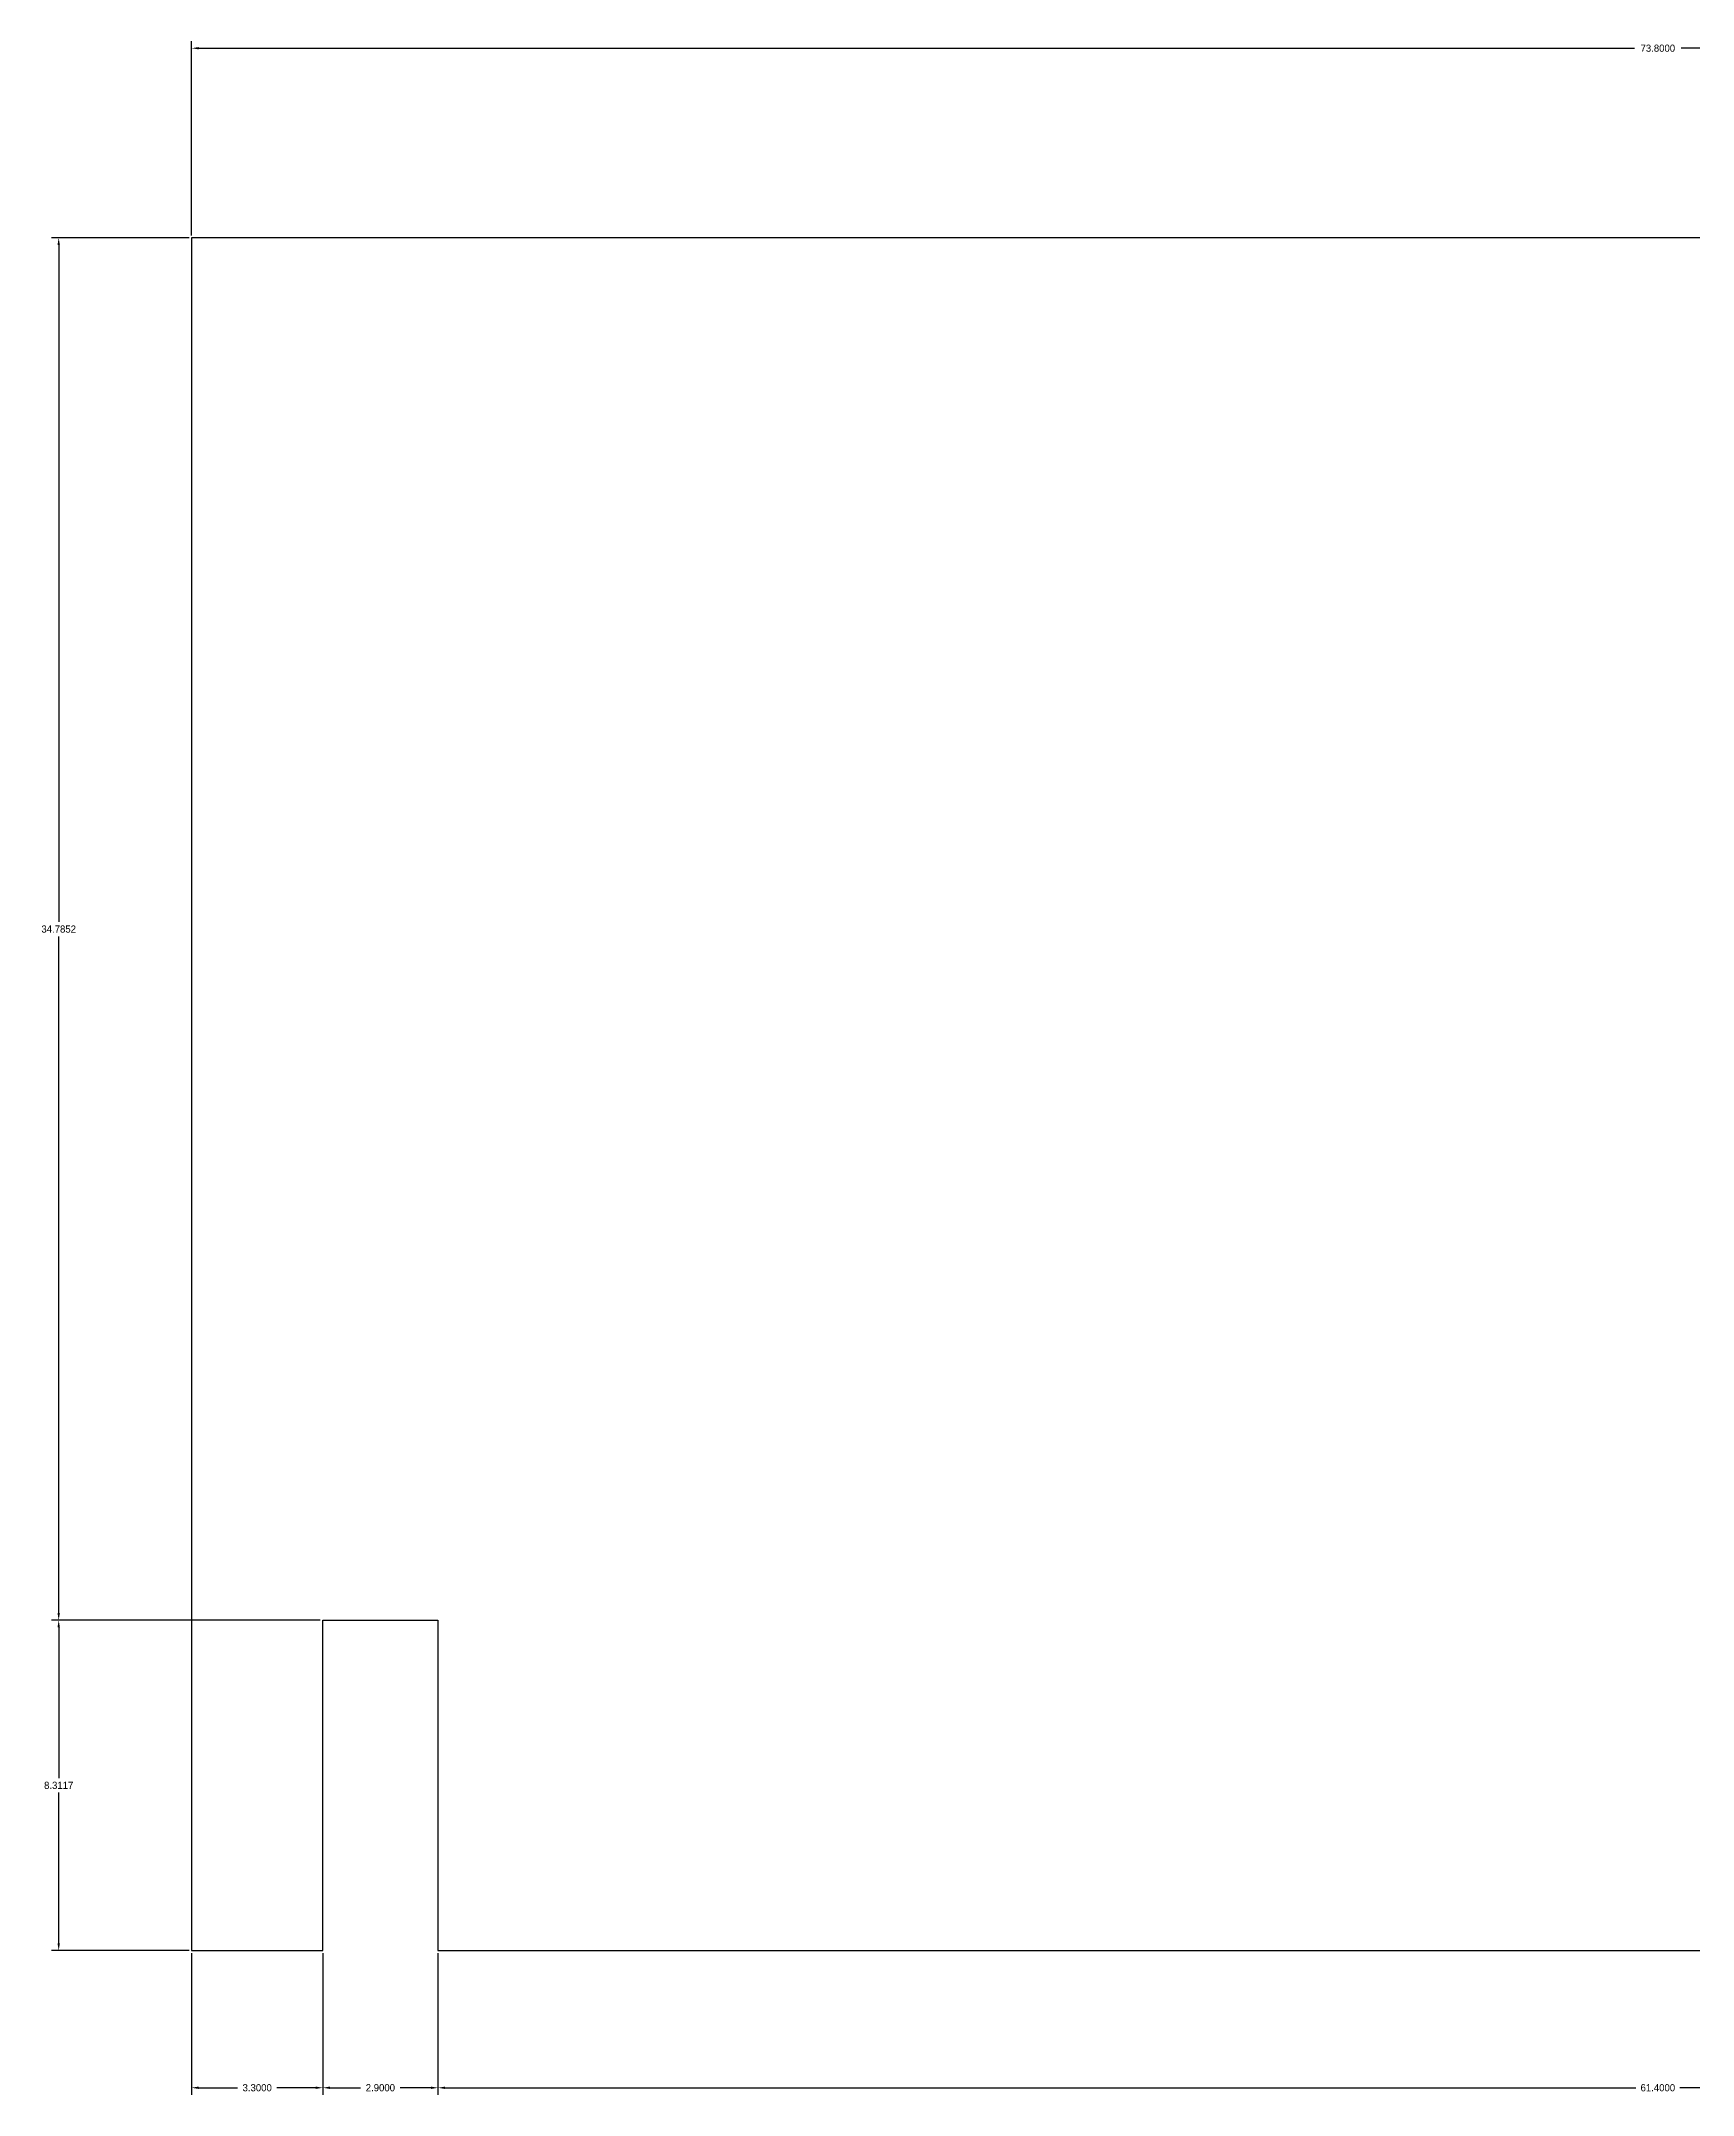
# Model space of a CAD drawing. Header units: millimetres. Extents: x -53 to 104, y -220 to 130.
# Drawn here: x -40.8 to 0.8, y -22.1 to 29.6 of the extents above; entities that cross this region are included whole.
import ezdxf

# ---------------------------------------------------------------- set-up
doc = ezdxf.new("R2010")
doc.units = ezdxf.units.MM
doc.header["$MEASUREMENT"] = 0
doc.layers.add('Standard', color=18, linetype='Continuous', true_color=0x000000)
doc.dimstyles.get("Standard").update_dxf_attribs({"dimtxt": 0.18, "dimasz": 0.18, "dimexe": 0.18, "dimexo": 0.0625, "dimgap": 0.09, "dimtad": 0, "dimtih": 1, "dimtoh": 1, "dimdec": 4, "dimzin": 0, "dimdsep": 46, "dimtxsty": 'Standard', "dimcen": 0.09, "dimadec": 0, "dimazin": 0, "dimtfac": 1, "dimtdec": 4, "dimtofl": 0, "dimtmove": 0, "dimatfit": 3, "dimfxl": 1, "dimtolj": 1, "dimtzin": 0, "dimarcsym": 0})

# ---------------------------------------------------------------- blocks, each defined once
blk = doc.blocks.new('*D69')
at = {"layer": 'Defpoints', "color": 0}
for p in [(-40.334, 24.637), (-36.988, 24.637), (-33.688, -10.149)]:
    blk.add_point(p, dxfattribs=at)
at = {"layer": 'Standard', "color": 0, "lineweight": -2}
for p, q in [((-37.051, 24.637), (-40.514, 24.637)), ((-40.334, 24.457), (-40.334, 7.428)), ((-40.334, -9.969), (-40.334, 7.06)), ((-33.751, -10.149), (-40.514, -10.149))]:
    blk.add_line(p, q, dxfattribs=at)
at = {"layer": 'Standard', "color": 0}
for points in [[(-40.304, 24.457), (-40.364, 24.457), (-40.334, 24.637)], [(-40.364, -9.969), (-40.304, -9.969), (-40.334, -10.149)]]:
    blk.add_solid(points, dxfattribs=at)
at = {"layer": 'Standard', "color": 0, "insert": (-40.334, 7.244), "char_height": 0.18, "attachment_point": 5}
blk.add_mtext('\\A1;34.7852', dxfattribs=at)
blk = doc.blocks.new('*D70')
at = {"layer": 'Defpoints', "color": 0}
for p in [(-40.334, -10.149), (-33.688, -10.149), (-36.988, -18.46)]:
    blk.add_point(p, dxfattribs=at)
at = {"layer": 'Standard', "color": 0, "lineweight": -2}
for p, q in [((-33.751, -10.149), (-40.514, -10.149)), ((-40.334, -10.329), (-40.334, -14.123)), ((-40.334, -18.28), (-40.334, -14.486)), ((-37.051, -18.46), (-40.514, -18.46))]:
    blk.add_line(p, q, dxfattribs=at)
at = {"layer": 'Standard', "color": 0}
for points in [[(-40.304, -10.329), (-40.364, -10.329), (-40.334, -10.149)], [(-40.364, -18.28), (-40.304, -18.28), (-40.334, -18.46)]]:
    blk.add_solid(points, dxfattribs=at)
at = {"layer": 'Standard', "color": 0, "insert": (-40.334, -14.305), "char_height": 0.18, "attachment_point": 5}
blk.add_mtext('\\A1;8.3117', dxfattribs=at)
blk = doc.blocks.new('*D71')
at = {"layer": 'Defpoints', "color": 0}
for p in [(-36.988, -18.46), (-33.688, -18.46), (-33.688, -21.914)]:
    blk.add_point(p, dxfattribs=at)
at = {"layer": 'Standard', "color": 0, "lineweight": -2}
for p, q in [((-36.988, -18.523), (-36.988, -22.094)), ((-33.688, -18.523), (-33.688, -22.094)), ((-36.808, -21.914), (-35.835, -21.914)), ((-33.868, -21.914), (-34.842, -21.914))]:
    blk.add_line(p, q, dxfattribs=at)
at = {"layer": 'Standard', "color": 0}
for points in [[(-36.808, -21.884), (-36.808, -21.944), (-36.988, -21.914)], [(-33.868, -21.944), (-33.868, -21.884), (-33.688, -21.914)]]:
    blk.add_solid(points, dxfattribs=at)
at = {"layer": 'Standard', "color": 0, "insert": (-35.338, -21.914), "char_height": 0.18, "attachment_point": 5}
blk.add_mtext('\\A1;3.3000', dxfattribs=at)
blk = doc.blocks.new('*D72')
at = {"layer": 'Defpoints', "color": 0}
for p in [(-33.688, -18.46), (-30.788, -18.46), (-30.788, -21.914)]:
    blk.add_point(p, dxfattribs=at)
at = {"layer": 'Standard', "color": 0, "lineweight": -2}
for p, q in [((-33.688, -18.523), (-33.688, -22.094)), ((-30.788, -18.523), (-30.788, -22.094)), ((-33.508, -21.914), (-32.735, -21.914)), ((-30.968, -21.914), (-31.741, -21.914))]:
    blk.add_line(p, q, dxfattribs=at)
at = {"layer": 'Standard', "color": 0}
for points in [[(-33.508, -21.884), (-33.508, -21.944), (-33.688, -21.914)], [(-30.968, -21.944), (-30.968, -21.884), (-30.788, -21.914)]]:
    blk.add_solid(points, dxfattribs=at)
at = {"layer": 'Standard', "color": 0, "insert": (-32.238, -21.914), "char_height": 0.18, "attachment_point": 5}
blk.add_mtext('\\A1;2.9000', dxfattribs=at)
blk = doc.blocks.new('*D73')
at = {"layer": 'Defpoints', "color": 0}
for p in [(-30.788, -18.46), (30.612, -18.46), (-30.788, -21.914)]:
    blk.add_point(p, dxfattribs=at)
at = {"layer": 'Standard', "color": 0, "lineweight": -2}
for p, q in [((-30.788, -18.523), (-30.788, -22.094)), ((30.612, -18.523), (30.612, -22.094)), ((-30.608, -21.914), (-0.645, -21.914)), ((30.432, -21.914), (0.469, -21.914))]:
    blk.add_line(p, q, dxfattribs=at)
at = {"layer": 'Standard', "color": 0}
for points in [[(-30.608, -21.884), (-30.608, -21.944), (-30.788, -21.914)], [(30.432, -21.944), (30.432, -21.884), (30.612, -21.914)]]:
    blk.add_solid(points, dxfattribs=at)
at = {"layer": 'Standard', "color": 0, "insert": (-0.088, -21.914), "char_height": 0.18, "attachment_point": 5}
blk.add_mtext('\\A1;61.4000', dxfattribs=at)
blk = doc.blocks.new('*D77')
at = {"layer": 'Defpoints', "color": 0}
for p in [(36.812, 29.412), (-36.988, 24.637), (36.812, 24.637)]:
    blk.add_point(p, dxfattribs=at)
at = {"layer": 'Standard', "color": 0, "lineweight": -2}
for p, q in [((-36.988, 24.699), (-36.988, 29.592)), ((36.812, 24.699), (36.812, 29.592)), ((-36.808, 29.412), (-0.674, 29.412)), ((36.632, 29.412), (0.498, 29.412))]:
    blk.add_line(p, q, dxfattribs=at)
at = {"layer": 'Standard', "color": 0}
for points in [[(-36.808, 29.442), (-36.808, 29.382), (-36.988, 29.412)], [(36.632, 29.382), (36.632, 29.442), (36.812, 29.412)]]:
    blk.add_solid(points, dxfattribs=at)
at = {"layer": 'Standard', "color": 0, "insert": (-0.088, 29.412), "char_height": 0.18, "attachment_point": 5}
blk.add_mtext('\\A1;73.8000', dxfattribs=at)

msp = doc.modelspace()

# ---------------------------------------------------------------- linework, layer by layer
at = {"color": 54, "true_color": 0xb1941a}
msp.add_lwpolyline([(-36.98834, 24.63656), (-36.98835, -18.46039), (-33.68833, -18.46039), (-33.68833, -10.14865), (-30.78834, -10.14865), (-30.78834, -18.46039), (30.61168, -18.46039), (30.61167, -10.14865), (33.51167, -10.14865), (33.51167, -18.46039), (36.81166, -18.46039), (36.81166, 24.63655), (-36.98834, 24.63656)], dxfattribs=at)

# ---------------------------------------------------------------- dimensions: what is measured, and where the dimension line sits
at = {"layer": 'Standard'}
for base, p1, p2, picture, middle in [((36.81166, 29.41158), (-36.98834, 24.63656, 0), (36.81166, 24.63655, 0), '*D77', (-0.08834, 29.41158)), ((-33.68833, -21.91448), (-36.98835, -18.46039, 0), (-33.68833, -18.46039, 0), '*D71', (-35.33834, -21.91448)), ((-30.78834, -21.91448), (-33.68833, -18.46039, 0), (-30.78834, -18.46039, 0), '*D72', (-32.23834, -21.91448)), ((-30.78834, -21.91448), (30.61168, -18.46039, 0), (-30.78834, -18.46039, 0), '*D73', (-0.08833, -21.91448))]:
    dim = msp.add_linear_dim(base=base, p1=p1, p2=p2, dimstyle='Standard', dxfattribs=at)
    dim.commit()
    dim.dimension.update_dxf_attribs({"geometry": picture, "text_midpoint": middle})
for base, p1, p2, picture, middle in [((-40.3345, 24.63656), (-33.68833, -10.14865, 0), (-36.98834, 24.63656, 0), '*D69', (-40.3345, 7.24396)), ((-40.3345, -10.14865), (-36.98835, -18.46039, 0), (-33.68833, -10.14865, 0), '*D70', (-40.3345, -14.30452))]:
    dim = msp.add_linear_dim(base=base, p1=p1, p2=p2, angle=90, dimstyle='Standard', dxfattribs=at)
    dim.commit()
    dim.dimension.update_dxf_attribs({"geometry": picture, "text_midpoint": middle})

doc.saveas('drawing.dxf')
